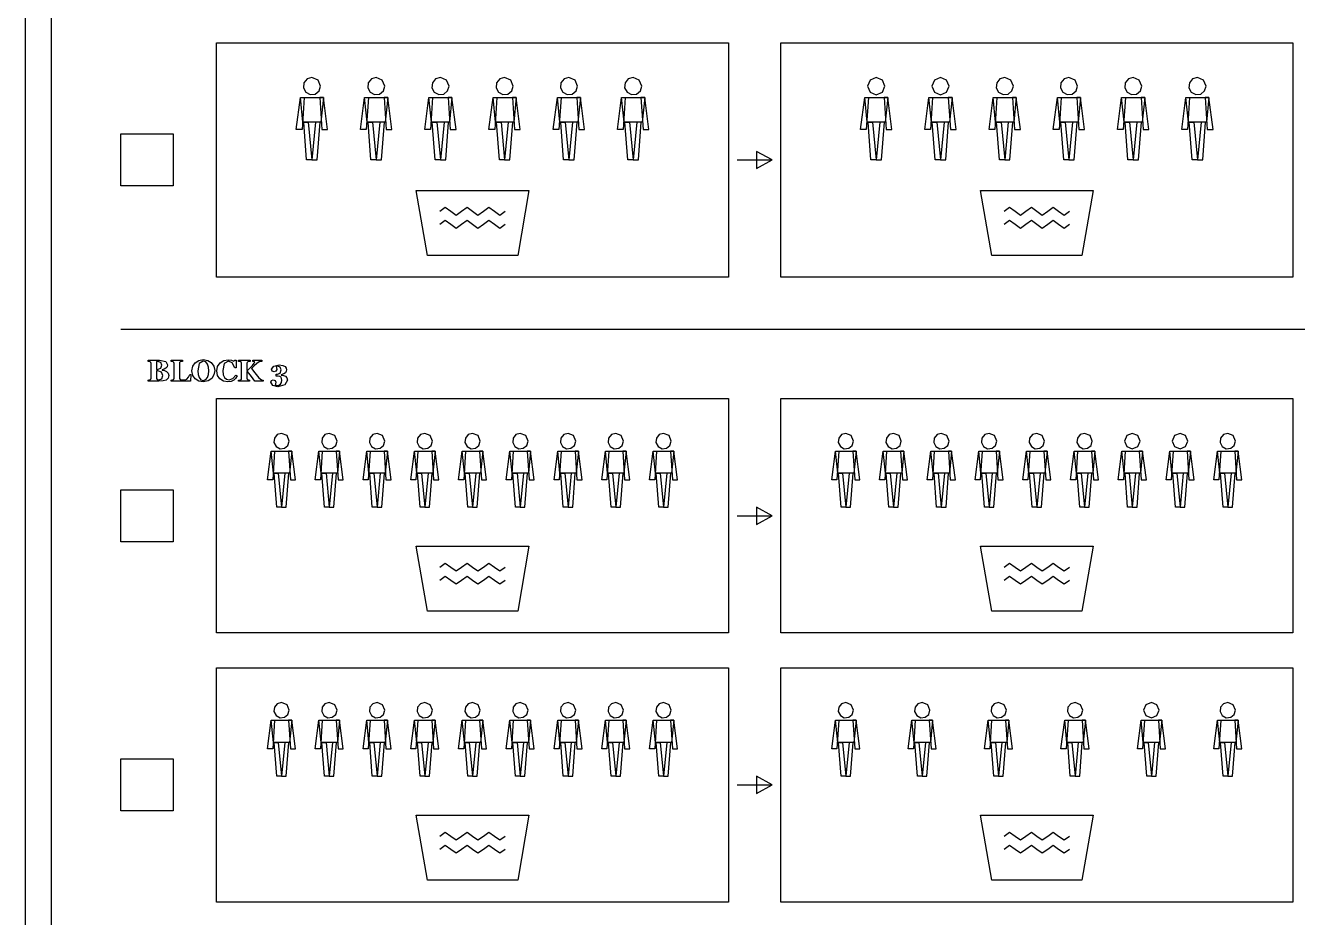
# Model space of a CAD drawing. Extents: x 0 to 118, y 2 to 170.
# Drawn here: x 1.5 to 74.8, y 39.6 to 91 of the extents above; entities that cross this region are included whole.
import ezdxf

# ---------------------------------------------------------------- set-up
doc = ezdxf.new("R2010")
doc.units = 0

msp = doc.modelspace()

# ---------------------------------------------------------------- linework, layer by layer
at = {"layer": 'Layer 1', "color": 7}
for points in [[(1.5, 168.5), (118.5, 168.5), (118.5, 1.5), (1.5, 1.5), (1.5, 168.5)], [(3, 167), (117, 167), (117, 3), (3, 3), (3, 167)], [(12.5, 90), (42, 90), (42, 76.5), (12.5, 76.5), (12.5, 90)], [(45, 90), (74.5, 90), (74.5, 76.5), (45, 76.5), (45, 90)], [(18, 88), (17.722909, 87.915945), (17.539215, 87.692113), (17.510833, 87.403949), (17.64733, 87.14858), (17.902699, 87.012083), (18.190863, 87.040465), (18.414695, 87.224159), (18.49875, 87.50125), (18.35267, 87.85392), (18, 88), (18, 88)], [(21.7, 88), (21.422909, 87.915945), (21.239215, 87.692113), (21.210833, 87.403949), (21.34733, 87.14858), (21.602699, 87.012083), (21.890863, 87.040465), (22.114695, 87.224159), (22.19875, 87.50125), (22.05267, 87.85392), (21.7, 88), (21.7, 88)], [(25.4, 88), (25.122909, 87.915945), (24.939215, 87.692113), (24.910833, 87.403949), (25.04733, 87.14858), (25.302699, 87.012083), (25.590863, 87.040465), (25.814695, 87.224159), (25.89875, 87.50125), (25.75267, 87.85392), (25.4, 88), (25.4, 88)], [(29.1, 88), (28.822909, 87.915945), (28.639215, 87.692113), (28.610833, 87.403949), (28.74733, 87.14858), (29.002699, 87.012083), (29.290863, 87.040465), (29.514695, 87.224159), (29.59875, 87.50125), (29.45267, 87.85392), (29.1, 88), (29.1, 88)], [(32.8, 88), (32.522909, 87.915945), (32.339215, 87.692113), (32.310833, 87.403949), (32.44733, 87.14858), (32.702699, 87.012083), (32.990863, 87.040465), (33.214695, 87.224159), (33.29875, 87.50125), (33.15267, 87.85392), (32.8, 88), (32.8, 88)], [(36.5, 88), (36.222909, 87.915945), (36.039215, 87.692113), (36.010833, 87.403949), (36.14733, 87.14858), (36.402699, 87.012083), (36.690863, 87.040465), (36.914695, 87.224159), (36.99875, 87.50125), (36.85267, 87.85392), (36.5, 88), (36.5, 88)], [(50.5, 88), (50.14733, 87.85392), (50.00125, 87.50125), (50.14733, 87.14858), (50.5, 87.0025), (50.85267, 87.14858), (50.99875, 87.50125), (50.85267, 87.85392), (50.5, 88), (50.5, 88)], [(54.2, 88), (53.84733, 87.85392), (53.70125, 87.50125), (53.84733, 87.14858), (54.2, 87.0025), (54.55267, 87.14858), (54.69875, 87.50125), (54.55267, 87.85392), (54.2, 88), (54.2, 88)], [(57.9, 88), (57.622909, 87.915945), (57.439215, 87.692113), (57.410833, 87.403949), (57.54733, 87.14858), (57.802699, 87.012083), (58.090863, 87.040465), (58.314695, 87.224159), (58.39875, 87.50125), (58.25267, 87.85392), (57.9, 88), (57.9, 88)], [(61.6, 88), (61.322909, 87.915945), (61.139215, 87.692113), (61.110833, 87.403949), (61.24733, 87.14858), (61.502699, 87.012083), (61.790863, 87.040465), (62.014695, 87.224159), (62.09875, 87.50125), (61.95267, 87.85392), (61.6, 88), (61.6, 88)], [(65.3, 88), (65.022909, 87.915945), (64.839215, 87.692113), (64.810833, 87.403949), (64.94733, 87.14858), (65.202699, 87.012083), (65.490863, 87.040465), (65.714695, 87.224159), (65.79875, 87.50125), (65.65267, 87.85392), (65.3, 88), (65.3, 88)], [(69, 88), (68.722909, 87.915945), (68.539215, 87.692113), (68.510833, 87.403949), (68.64733, 87.14858), (68.902699, 87.012083), (69.190863, 87.040465), (69.414695, 87.224159), (69.49875, 87.50125), (69.35267, 87.85392), (69, 88), (69, 88)], [(7, 84.75), (10, 84.75), (10, 81.75), (7, 81.75), (7, 84.75)], [(42.5, 83.25), (44.5, 83.25)], [(24, 81.5), (30.5, 81.5)], [(56.5, 81.5), (63, 81.5)], [(25.365, 80.3), (25.679167, 80.525), (25.993333, 80.3), (26.3075, 80.075), (26.621667, 80.3), (26.935833, 80.525), (27.25, 80.3), (27.564167, 80.075), (27.878333, 80.3), (28.1925, 80.525), (28.506667, 80.3), (28.820833, 80.075), (29.135, 80.3)], [(57.865, 80.3), (58.179167, 80.525), (58.493333, 80.3), (58.8075, 80.075), (59.121667, 80.3), (59.435833, 80.525), (59.75, 80.3), (60.064167, 80.075), (60.378333, 80.3), (60.6925, 80.525), (61.006667, 80.3), (61.320833, 80.075), (61.635, 80.3)], [(25.365, 79.55), (25.679167, 79.775), (25.993333, 79.55), (26.3075, 79.325), (26.621667, 79.55), (26.935833, 79.775), (27.25, 79.55), (27.564167, 79.325), (27.878333, 79.55), (28.1925, 79.775), (28.506667, 79.55), (28.820833, 79.325), (29.135, 79.55)], [(57.865, 79.55), (58.179167, 79.775), (58.493333, 79.55), (58.8075, 79.325), (59.121667, 79.55), (59.435833, 79.775), (59.75, 79.55), (60.064167, 79.325), (60.378333, 79.55), (60.6925, 79.775), (61.006667, 79.55), (61.320833, 79.325), (61.635, 79.55)], [(7, 73.5), (110, 73.5)], [(9.629639, 71.056275), (9.718506, 70.961425), (9.752686, 70.828125), (9.713379, 70.671752), (9.602295, 70.571777), (9.424561, 70.516235), (9.188721, 70.5), (8.55896, 70.5), (8.55896, 70.56665), (8.62561, 70.57435), (8.682007, 70.5863), (8.724732, 70.619627), (8.736694, 70.674315), (8.736694, 71.528805), (8.727294, 71.580075), (8.682006, 71.615965), (8.620482, 71.633915), (8.558959, 71.64589), (8.558959, 71.71254), (9.217773, 71.71254), (9.576659, 71.64418), (9.686889, 71.44252), (9.662109, 71.334), (9.591186, 71.253677), (9.491211, 71.19899), (9.366455, 71.160537), (9.366455, 71.144312), (9.504882, 71.114405), (9.629638, 71.0563), (9.629639, 71.056275)], [(9.354492, 71.421143), (9.297241, 71.57837), (9.127197, 71.634765), (9.084473, 71.633015), (9.040039, 71.631265), (9.040039, 71.181803), (9.084473, 71.181803), (9.288696, 71.24589), (9.354492, 71.42106), (9.354492, 71.421143)], [(9.414307, 70.839233), (9.339111, 71.033203), (9.122925, 71.100707), (9.079346, 71.098957), (9.040039, 71.097207), (9.040039, 70.653725), (9.087891, 70.599892), (9.185303, 70.578542), (9.35022, 70.646902), (9.414307, 70.839163), (9.414307, 70.839233)], [(11.025025, 70.888795), (11.0011, 70.5), (9.884278, 70.5), (9.884278, 70.56665), (9.954346, 70.57435), (10.007325, 70.58545), (10.05005, 70.618775), (10.062012, 70.673462), (10.062012, 71.528807), (10.052612, 71.579223), (10.007324, 71.615967), (9.943237, 71.634767), (9.884277, 71.645867), (9.884277, 71.712517), (10.549926, 71.712517), (10.549926, 71.645867), (10.484985, 71.638167), (10.420898, 71.625342), (10.376465, 71.59031), (10.365357, 71.53733), (10.365357, 70.74009), (10.373047, 70.651222), (10.402954, 70.60337), (10.464478, 70.58202), (10.574707, 70.577745), (10.707154, 70.585445), (10.800293, 70.621332), (10.889161, 70.743525), (10.962647, 70.88879), (11.025025, 70.888795)], [(12.204224, 71.577515), (12.346069, 71.379272), (12.399048, 71.11438), (12.354614, 70.862305), (12.226441, 70.656372), (12.019653, 70.516235), (11.736817, 70.466675), (11.48645, 70.510255), (11.278809, 70.63672), (11.137818, 70.834108), (11.085693, 71.093018), (11.136109, 71.362183), (11.276245, 71.569825), (11.484741, 71.699708), (11.742798, 71.74585), (11.997437, 71.701415), (12.204224, 71.577515), (12.204224, 71.577515)], [(11.984619, 70.710205), (12.040161, 70.88623), (12.057251, 71.108397), (12.041871, 71.312622), (11.991456, 71.490357), (11.894044, 71.615112), (11.742799, 71.66211), (11.507814, 71.515137), (11.427492, 71.101562), (11.444581, 70.887085), (11.500124, 70.71106), (11.597536, 70.592285), (11.742799, 70.550415), (11.888063, 70.59314), (11.984621, 70.710205), (11.984619, 70.710205)], [(13.154419, 70.46753), (12.904907, 70.510255), (12.702392, 70.635865), (12.569092, 70.834108), (12.520386, 71.094728), (12.569092, 71.355348), (12.707519, 71.563843), (12.91687, 71.697143), (13.178345, 71.744995), (13.36206, 71.72022), (13.502197, 71.665533), (13.555176, 71.71253), (13.629516, 71.71253), (13.637206, 71.269903), (13.562011, 71.269903), (13.408202, 71.567265), (13.189452, 71.662115), (12.945068, 71.520268), (12.861327, 71.123785), (12.889526, 70.876835), (12.964721, 70.712773), (13.081786, 70.61707), (13.231323, 70.587163), (13.444091, 70.652105), (13.61499, 70.848638), (13.688476, 70.804205), (13.604736, 70.669195), (13.496215, 70.56751), (13.346679, 70.494023), (13.154418, 70.467535), (13.154419, 70.46753)], [(15.194946, 70.5), (14.714722, 70.5), (14.519043, 70.778565), (14.29602, 71.059692), (14.251587, 71.059692), (14.251587, 70.67859), (14.262694, 70.626465), (14.307128, 70.590575), (14.352416, 70.5769), (14.413085, 70.56665), (14.413085, 70.5), (13.768798, 70.5), (13.768798, 70.56665), (13.833739, 70.571775), (13.893554, 70.582025), (13.936278, 70.61535), (13.948241, 70.669183), (13.948241, 71.5288), (13.937986, 71.579215), (13.893552, 71.61596), (13.829465, 71.63561), (13.768796, 71.64586), (13.768796, 71.71251), (14.434446, 71.71251), (14.434446, 71.64586), (14.370359, 71.63816), (14.307127, 71.625335), (14.262693, 71.590302), (14.251585, 71.537322), (14.251585, 71.128877), (14.287474, 71.128877), (14.442992, 71.274995), (14.580565, 71.41513), (14.68054, 71.535615), (14.713011, 71.61252), (14.682249, 71.634745), (14.588255, 71.645845), (14.588255, 71.712495), (15.115477, 71.712495), (15.115477, 71.645845), (14.954832, 71.61081), (14.825804, 71.529633), (14.674559, 71.386933), (14.522459, 71.233125), (14.719847, 70.987885), (14.949705, 70.705903), (15.016356, 70.638398), (15.099242, 70.587128), (15.147948, 70.572603), (15.194945, 70.566627), (15.194946, 70.5)], [(16.470703, 70.78711), (16.556152, 70.695678), (16.590332, 70.556398), (16.437378, 70.29065), (16.043457, 70.184692), (15.750366, 70.259033), (15.629883, 70.440185), (15.668335, 70.542725), (15.772583, 70.584595), (15.882813, 70.547853), (15.926392, 70.451295), (15.911012, 70.358155), (15.887939, 70.28125), (15.936645, 70.268425), (16.006713, 70.2633), (16.103271, 70.279525), (16.186157, 70.332505), (16.242553, 70.42308), (16.263061, 70.5598), (16.253661, 70.652085), (16.22119, 70.728135), (16.155394, 70.77855), (16.050292, 70.79735), (15.941773, 70.79735), (15.941773, 70.900745), (16.018677, 70.900745), (16.174194, 70.963977), (16.2229, 71.1588), (16.175903, 71.316028), (16.041748, 71.369005), (15.983642, 71.36473), (15.933227, 71.351055), (15.9563, 71.269877), (15.969972, 71.18101), (15.928102, 71.084452), (15.818727, 71.048565), (15.716188, 71.090435), (15.67859, 71.192117), (15.800783, 71.372417), (16.109255, 71.447612), (16.321169, 71.417705), (16.454469, 71.344217), (16.520265, 71.251932), (16.539063, 71.16392), (16.522828, 71.07847), (16.476685, 70.995585), (16.378419, 70.92039), (16.236573, 70.871685), (16.236573, 70.85801), (16.356202, 70.83751), (16.470704, 70.787095), (16.470703, 70.78711)], [(12.5, 69.5), (42, 69.5), (42, 56), (12.5, 56), (12.5, 69.5)], [(45, 69.5), (74.5, 69.5), (74.5, 56), (45, 56), (45, 69.5)], [(16.25, 67.5), (16.002077, 67.424793), (15.837719, 67.224522), (15.812325, 66.966691), (15.934454, 66.738204), (16.162941, 66.616075), (16.420772, 66.641469), (16.621043, 66.805827), (16.69625, 67.05375), (16.565546, 67.369296), (16.25, 67.5), (16.25, 67.5)], [(19, 67.5), (18.752077, 67.424793), (18.587719, 67.224522), (18.562325, 66.966691), (18.684454, 66.738204), (18.912941, 66.616075), (19.170772, 66.641469), (19.371043, 66.805827), (19.44625, 67.05375), (19.315546, 67.369296), (19, 67.5), (19, 67.5)], [(21.75, 67.5), (21.502077, 67.424793), (21.337719, 67.224522), (21.312325, 66.966691), (21.434454, 66.738204), (21.662941, 66.616075), (21.920772, 66.641469), (22.121043, 66.805827), (22.19625, 67.05375), (22.065546, 67.369296), (21.75, 67.5), (21.75, 67.5)], [(24.5, 67.5), (24.252077, 67.424793), (24.087719, 67.224522), (24.062325, 66.966691), (24.184454, 66.738204), (24.412941, 66.616075), (24.670772, 66.641469), (24.871043, 66.805827), (24.94625, 67.05375), (24.815546, 67.369296), (24.5, 67.5), (24.5, 67.5)], [(27.25, 67.5), (27.002077, 67.424793), (26.837719, 67.224522), (26.812325, 66.966691), (26.934454, 66.738204), (27.162941, 66.616075), (27.420772, 66.641469), (27.621043, 66.805827), (27.69625, 67.05375), (27.565546, 67.369296), (27.25, 67.5), (27.25, 67.5)], [(30, 67.5), (29.752077, 67.424793), (29.587719, 67.224522), (29.562325, 66.966691), (29.684454, 66.738204), (29.912941, 66.616075), (30.170772, 66.641469), (30.371043, 66.805827), (30.44625, 67.05375), (30.315546, 67.369296), (30, 67.5), (30, 67.5)], [(32.75, 67.5), (32.502077, 67.424793), (32.337719, 67.224522), (32.312325, 66.966691), (32.434454, 66.738204), (32.662941, 66.616075), (32.920772, 66.641469), (33.121043, 66.805827), (33.19625, 67.05375), (33.065546, 67.369296), (32.75, 67.5), (32.75, 67.5)], [(35.5, 67.5), (35.252077, 67.424793), (35.087719, 67.224522), (35.062325, 66.966691), (35.184454, 66.738204), (35.412941, 66.616075), (35.670772, 66.641469), (35.871043, 66.805827), (35.94625, 67.05375), (35.815546, 67.369296), (35.5, 67.5), (35.5, 67.5)], [(38.25, 67.5), (38.002077, 67.424793), (37.837719, 67.224522), (37.812325, 66.966691), (37.934454, 66.738204), (38.162941, 66.616075), (38.420772, 66.641469), (38.621043, 66.805827), (38.69625, 67.05375), (38.565546, 67.369296), (38.25, 67.5), (38.25, 67.5)], [(48.75, 67.5), (48.502077, 67.424793), (48.337719, 67.224522), (48.312325, 66.966691), (48.434454, 66.738204), (48.662941, 66.616075), (48.920772, 66.641469), (49.121043, 66.805827), (49.19625, 67.05375), (49.065546, 67.369296), (48.75, 67.5), (48.75, 67.5)], [(51.5, 67.5), (51.252077, 67.424793), (51.087719, 67.224522), (51.062325, 66.966691), (51.184454, 66.738204), (51.412941, 66.616075), (51.670772, 66.641469), (51.871043, 66.805827), (51.94625, 67.05375), (51.815546, 67.369296), (51.5, 67.5), (51.5, 67.5)], [(54.25, 67.5), (54.002077, 67.424793), (53.837719, 67.224522), (53.812325, 66.966691), (53.934454, 66.738204), (54.162941, 66.616075), (54.420772, 66.641469), (54.621043, 66.805827), (54.69625, 67.05375), (54.565546, 67.369296), (54.25, 67.5), (54.25, 67.5)], [(57, 67.5), (56.752077, 67.424793), (56.587719, 67.224522), (56.562325, 66.966691), (56.684454, 66.738204), (56.912941, 66.616075), (57.170772, 66.641469), (57.371043, 66.805827), (57.44625, 67.05375), (57.315546, 67.369296), (57, 67.5), (57, 67.5)], [(59.75, 67.5), (59.502077, 67.424793), (59.337719, 67.224522), (59.312325, 66.966691), (59.434454, 66.738204), (59.662941, 66.616075), (59.920772, 66.641469), (60.121043, 66.805827), (60.19625, 67.05375), (60.065546, 67.369296), (59.75, 67.5), (59.75, 67.5)], [(62.5, 67.5), (62.252077, 67.424793), (62.087719, 67.224522), (62.062325, 66.966691), (62.184454, 66.738204), (62.412941, 66.616075), (62.670772, 66.641469), (62.871043, 66.805827), (62.94625, 67.05375), (62.815546, 67.369296), (62.5, 67.5), (62.5, 67.5)], [(65.25, 67.5), (64.934454, 67.369296), (64.80375, 67.05375), (64.934454, 66.738204), (65.25, 66.6075), (65.565546, 66.738204), (65.69625, 67.05375), (65.565546, 67.369296), (65.25, 67.5), (65.25, 67.5)], [(68, 67.5), (67.684454, 67.369296), (67.55375, 67.05375), (67.684454, 66.738204), (68, 66.6075), (68.315546, 66.738204), (68.44625, 67.05375), (68.315546, 67.369296), (68, 67.5), (68, 67.5)], [(70.75, 67.5), (70.502077, 67.424793), (70.337719, 67.224522), (70.312325, 66.966691), (70.434454, 66.738204), (70.662941, 66.616075), (70.920772, 66.641469), (71.121043, 66.805827), (71.19625, 67.05375), (71.065546, 67.369296), (70.75, 67.5), (70.75, 67.5)], [(7, 64.25), (10, 64.25), (10, 61.25), (7, 61.25), (7, 64.25)], [(42.5, 62.75), (44.5, 62.75)], [(24, 61), (30.5, 61)], [(56.5, 61), (63, 61)], [(25.365, 59.8), (25.679167, 60.025), (25.993333, 59.8), (26.3075, 59.575), (26.621667, 59.8), (26.935833, 60.025), (27.25, 59.8), (27.564167, 59.575), (27.878333, 59.8), (28.1925, 60.025), (28.506667, 59.8), (28.820833, 59.575), (29.135, 59.8)], [(57.865, 59.8), (58.179167, 60.025), (58.493333, 59.8), (58.8075, 59.575), (59.121667, 59.8), (59.435833, 60.025), (59.75, 59.8), (60.064167, 59.575), (60.378333, 59.8), (60.6925, 60.025), (61.006667, 59.8), (61.320833, 59.575), (61.635, 59.8)], [(25.365, 59.05), (25.679167, 59.275), (25.993333, 59.05), (26.3075, 58.825), (26.621667, 59.05), (26.935833, 59.275), (27.25, 59.05), (27.564167, 58.825), (27.878333, 59.05), (28.1925, 59.275), (28.506667, 59.05), (28.820833, 58.825), (29.135, 59.05)], [(57.865, 59.05), (58.179167, 59.275), (58.493333, 59.05), (58.8075, 58.825), (59.121667, 59.05), (59.435833, 59.275), (59.75, 59.05), (60.064167, 58.825), (60.378333, 59.05), (60.6925, 59.275), (61.006667, 59.05), (61.320833, 58.825), (61.635, 59.05)], [(12.5, 54), (42, 54), (42, 40.5), (12.5, 40.5), (12.5, 54)], [(45, 54), (74.5, 54), (74.5, 40.5), (45, 40.5), (45, 54)], [(16.25, 52), (16.002077, 51.924793), (15.837719, 51.724522), (15.812325, 51.466691), (15.934454, 51.238204), (16.162941, 51.116075), (16.420772, 51.141469), (16.621043, 51.305827), (16.69625, 51.55375), (16.565546, 51.869296), (16.25, 52), (16.25, 52)], [(19, 52), (18.752077, 51.924793), (18.587719, 51.724522), (18.562325, 51.466691), (18.684454, 51.238204), (18.912941, 51.116075), (19.170772, 51.141469), (19.371043, 51.305827), (19.44625, 51.55375), (19.315546, 51.869296), (19, 52), (19, 52)], [(21.75, 52), (21.502077, 51.924793), (21.337719, 51.724522), (21.312325, 51.466691), (21.434454, 51.238204), (21.662941, 51.116075), (21.920772, 51.141469), (22.121043, 51.305827), (22.19625, 51.55375), (22.065546, 51.869296), (21.75, 52), (21.75, 52)], [(24.5, 52), (24.252077, 51.924793), (24.087719, 51.724522), (24.062325, 51.466691), (24.184454, 51.238204), (24.412941, 51.116075), (24.670772, 51.141469), (24.871043, 51.305827), (24.94625, 51.55375), (24.815546, 51.869296), (24.5, 52), (24.5, 52)], [(27.25, 52), (27.002077, 51.924793), (26.837719, 51.724522), (26.812325, 51.466691), (26.934454, 51.238204), (27.162941, 51.116075), (27.420772, 51.141469), (27.621043, 51.305827), (27.69625, 51.55375), (27.565546, 51.869296), (27.25, 52), (27.25, 52)], [(30, 52), (29.752077, 51.924793), (29.587719, 51.724522), (29.562325, 51.466691), (29.684454, 51.238204), (29.912941, 51.116075), (30.170772, 51.141469), (30.371043, 51.305827), (30.44625, 51.55375), (30.315546, 51.869296), (30, 52), (30, 52)], [(32.75, 52), (32.502077, 51.924793), (32.337719, 51.724522), (32.312325, 51.466691), (32.434454, 51.238204), (32.662941, 51.116075), (32.920772, 51.141469), (33.121043, 51.305827), (33.19625, 51.55375), (33.065546, 51.869296), (32.75, 52), (32.75, 52)], [(35.5, 52), (35.252077, 51.924793), (35.087719, 51.724522), (35.062325, 51.466691), (35.184454, 51.238204), (35.412941, 51.116075), (35.670772, 51.141469), (35.871043, 51.305827), (35.94625, 51.55375), (35.815546, 51.869296), (35.5, 52), (35.5, 52)], [(38.25, 52), (38.002077, 51.924793), (37.837719, 51.724522), (37.812325, 51.466691), (37.934454, 51.238204), (38.162941, 51.116075), (38.420772, 51.141469), (38.621043, 51.305827), (38.69625, 51.55375), (38.565546, 51.869296), (38.25, 52), (38.25, 52)], [(48.75, 52), (48.502077, 51.924793), (48.337719, 51.724522), (48.312325, 51.466691), (48.434454, 51.238204), (48.662941, 51.116075), (48.920772, 51.141469), (49.121043, 51.305827), (49.19625, 51.55375), (49.065546, 51.869296), (48.75, 52), (48.75, 52)], [(53.15, 52), (52.902077, 51.924793), (52.737719, 51.724522), (52.712325, 51.466691), (52.834454, 51.238204), (53.062941, 51.116075), (53.320772, 51.141469), (53.521043, 51.305827), (53.59625, 51.55375), (53.465546, 51.869296), (53.15, 52), (53.15, 52)], [(57.55, 52), (57.302077, 51.924793), (57.137719, 51.724522), (57.112325, 51.466691), (57.234454, 51.238204), (57.462941, 51.116075), (57.720772, 51.141469), (57.921043, 51.305827), (57.99625, 51.55375), (57.865546, 51.869296), (57.55, 52), (57.55, 52)], [(61.95, 52), (61.702077, 51.924793), (61.537719, 51.724522), (61.512325, 51.466691), (61.634454, 51.238204), (61.862941, 51.116075), (62.120772, 51.141469), (62.321043, 51.305827), (62.39625, 51.55375), (62.265546, 51.869296), (61.95, 52), (61.95, 52)], [(66.35, 52), (66.034454, 51.869296), (65.90375, 51.55375), (66.034454, 51.238204), (66.35, 51.1075), (66.665546, 51.238204), (66.79625, 51.55375), (66.665546, 51.869296), (66.35, 52), (66.35, 52)], [(70.75, 52), (70.502077, 51.924793), (70.337719, 51.724522), (70.312325, 51.466691), (70.434454, 51.238204), (70.662941, 51.116075), (70.920772, 51.141469), (71.121043, 51.305827), (71.19625, 51.55375), (71.065546, 51.869296), (70.75, 52), (70.75, 52)], [(7, 48.75), (10, 48.75), (10, 45.75), (7, 45.75), (7, 48.75)], [(42.5, 47.25), (44.5, 47.25)], [(24, 45.5), (30.5, 45.5)], [(56.5, 45.5), (63, 45.5)], [(25.365, 44.3), (25.679167, 44.525), (25.993333, 44.3), (26.3075, 44.075), (26.621667, 44.3), (26.935833, 44.525), (27.25, 44.3), (27.564167, 44.075), (27.878333, 44.3), (28.1925, 44.525), (28.506667, 44.3), (28.820833, 44.075), (29.135, 44.3)], [(57.865, 44.3), (58.179167, 44.525), (58.493333, 44.3), (58.8075, 44.075), (59.121667, 44.3), (59.435833, 44.525), (59.75, 44.3), (60.064167, 44.075), (60.378333, 44.3), (60.6925, 44.525), (61.006667, 44.3), (61.320833, 44.075), (61.635, 44.3)], [(25.365, 43.55), (25.679167, 43.775), (25.993333, 43.55), (26.3075, 43.325), (26.621667, 43.55), (26.935833, 43.775), (27.25, 43.55), (27.564167, 43.325), (27.878333, 43.55), (28.1925, 43.775), (28.506667, 43.55), (28.820833, 43.325), (29.135, 43.55)], [(57.865, 43.55), (58.179167, 43.775), (58.493333, 43.55), (58.8075, 43.325), (59.121667, 43.55), (59.435833, 43.775), (59.75, 43.55), (60.064167, 43.325), (60.378333, 43.55), (60.6925, 43.775), (61.006667, 43.55), (61.320833, 43.325), (61.635, 43.55)]]:
    msp.add_lwpolyline(points, dxfattribs=at)
for points in [[(17.335, 86.852875), (17.54875, 86.852875), (17.43, 85.000375), (17.0975, 85.000375), (17.335, 86.852875)], [(17.335, 86.852875), (18.665, 86.852875), (18.5225, 85.427875), (17.4775, 85.427875), (17.335, 86.852875)], [(18.665, 86.852875), (18.45125, 86.852875), (18.57, 85.000375), (18.9025, 85.000375), (18.665, 86.852875)], [(21.035, 86.852875), (21.24875, 86.852875), (21.13, 85.000375), (20.7975, 85.000375), (21.035, 86.852875)], [(21.035, 86.852875), (22.365, 86.852875), (22.2225, 85.427875), (21.1775, 85.427875), (21.035, 86.852875)], [(22.365, 86.852875), (22.15125, 86.852875), (22.27, 85.000375), (22.6025, 85.000375), (22.365, 86.852875)], [(24.735, 86.852875), (24.94875, 86.852875), (24.83, 85.000375), (24.4975, 85.000375), (24.735, 86.852875)], [(24.735, 86.852875), (26.065, 86.852875), (25.9225, 85.427875), (24.8775, 85.427875), (24.735, 86.852875)], [(26.065, 86.852875), (25.85125, 86.852875), (25.97, 85.000375), (26.3025, 85.000375), (26.065, 86.852875)], [(28.435, 86.852875), (28.64875, 86.852875), (28.53, 85.000375), (28.1975, 85.000375), (28.435, 86.852875)], [(28.435, 86.852875), (29.765, 86.852875), (29.6225, 85.427875), (28.5775, 85.427875), (28.435, 86.852875)], [(29.765, 86.852875), (29.55125, 86.852875), (29.67, 85.000375), (30.0025, 85.000375), (29.765, 86.852875)], [(32.135, 86.852875), (32.34875, 86.852875), (32.23, 85.000375), (31.8975, 85.000375), (32.135, 86.852875)], [(32.135, 86.852875), (33.465, 86.852875), (33.3225, 85.427875), (32.2775, 85.427875), (32.135, 86.852875)], [(33.465, 86.852875), (33.25125, 86.852875), (33.37, 85.000375), (33.7025, 85.000375), (33.465, 86.852875)], [(35.835, 86.852875), (36.04875, 86.852875), (35.93, 85.000375), (35.5975, 85.000375), (35.835, 86.852875)], [(35.835, 86.852875), (37.165, 86.852875), (37.0225, 85.427875), (35.9775, 85.427875), (35.835, 86.852875)], [(37.165, 86.852875), (36.95125, 86.852875), (37.07, 85.000375), (37.4025, 85.000375), (37.165, 86.852875)], [(49.835, 86.852875), (50.04875, 86.852875), (49.93, 85.000375), (49.5975, 85.000375), (49.835, 86.852875)], [(49.835, 86.852875), (51.165, 86.852875), (51.0225, 85.427875), (49.9775, 85.427875), (49.835, 86.852875)], [(51.165, 86.852875), (50.95125, 86.852875), (51.07, 85.000375), (51.4025, 85.000375), (51.165, 86.852875)], [(53.535, 86.852875), (53.74875, 86.852875), (53.63, 85.000375), (53.2975, 85.000375), (53.535, 86.852875)], [(53.535, 86.852875), (54.865, 86.852875), (54.7225, 85.427875), (53.6775, 85.427875), (53.535, 86.852875)], [(54.865, 86.852875), (54.65125, 86.852875), (54.77, 85.000375), (55.1025, 85.000375), (54.865, 86.852875)], [(57.235, 86.852875), (57.44875, 86.852875), (57.33, 85.000375), (56.9975, 85.000375), (57.235, 86.852875)], [(57.235, 86.852875), (58.565, 86.852875), (58.4225, 85.427875), (57.3775, 85.427875), (57.235, 86.852875)], [(58.565, 86.852875), (58.35125, 86.852875), (58.47, 85.000375), (58.8025, 85.000375), (58.565, 86.852875)], [(60.935, 86.852875), (61.14875, 86.852875), (61.03, 85.000375), (60.6975, 85.000375), (60.935, 86.852875)], [(60.935, 86.852875), (62.265, 86.852875), (62.1225, 85.427875), (61.0775, 85.427875), (60.935, 86.852875)], [(62.265, 86.852875), (62.05125, 86.852875), (62.17, 85.000375), (62.5025, 85.000375), (62.265, 86.852875)], [(64.635, 86.852875), (64.84875, 86.852875), (64.73, 85.000375), (64.3975, 85.000375), (64.635, 86.852875)], [(64.635, 86.852875), (65.965, 86.852875), (65.8225, 85.427875), (64.7775, 85.427875), (64.635, 86.852875)], [(65.965, 86.852875), (65.75125, 86.852875), (65.87, 85.000375), (66.2025, 85.000375), (65.965, 86.852875)], [(68.335, 86.852875), (68.54875, 86.852875), (68.43, 85.000375), (68.0975, 85.000375), (68.335, 86.852875)], [(68.335, 86.852875), (69.665, 86.852875), (69.5225, 85.427875), (68.4775, 85.427875), (68.335, 86.852875)], [(69.665, 86.852875), (69.45125, 86.852875), (69.57, 85.000375), (69.9025, 85.000375), (69.665, 86.852875)], [(17.52975, 85.427875), (17.791, 85.427875), (18, 83.25), (17.69695, 83.25), (17.52975, 85.427875)], [(18.47025, 85.427875), (18.209, 85.427875), (18, 83.25), (18.30305, 83.25), (18.47025, 85.427875)], [(21.22975, 85.427875), (21.491, 85.427875), (21.7, 83.25), (21.39695, 83.25), (21.22975, 85.427875)], [(22.17025, 85.427875), (21.909, 85.427875), (21.7, 83.25), (22.00305, 83.25), (22.17025, 85.427875)], [(24.92975, 85.427875), (25.191, 85.427875), (25.4, 83.25), (25.09695, 83.25), (24.92975, 85.427875)], [(25.87025, 85.427875), (25.609, 85.427875), (25.4, 83.25), (25.70305, 83.25), (25.87025, 85.427875)], [(28.62975, 85.427875), (28.891, 85.427875), (29.1, 83.25), (28.79695, 83.25), (28.62975, 85.427875)], [(29.57025, 85.427875), (29.309, 85.427875), (29.1, 83.25), (29.40305, 83.25), (29.57025, 85.427875)], [(32.32975, 85.427875), (32.591, 85.427875), (32.8, 83.25), (32.49695, 83.25), (32.32975, 85.427875)], [(33.27025, 85.427875), (33.009, 85.427875), (32.8, 83.25), (33.10305, 83.25), (33.27025, 85.427875)], [(36.02975, 85.427875), (36.291, 85.427875), (36.5, 83.25), (36.19695, 83.25), (36.02975, 85.427875)], [(36.97025, 85.427875), (36.709, 85.427875), (36.5, 83.25), (36.80305, 83.25), (36.97025, 85.427875)], [(50.02975, 85.427875), (50.291, 85.427875), (50.5, 83.25), (50.19695, 83.25), (50.02975, 85.427875)], [(50.97025, 85.427875), (50.709, 85.427875), (50.5, 83.25), (50.80305, 83.25), (50.97025, 85.427875)], [(53.72975, 85.427875), (53.991, 85.427875), (54.2, 83.25), (53.89695, 83.25), (53.72975, 85.427875)], [(54.67025, 85.427875), (54.409, 85.427875), (54.2, 83.25), (54.50305, 83.25), (54.67025, 85.427875)], [(57.42975, 85.427875), (57.691, 85.427875), (57.9, 83.25), (57.59695, 83.25), (57.42975, 85.427875)], [(58.37025, 85.427875), (58.109, 85.427875), (57.9, 83.25), (58.20305, 83.25), (58.37025, 85.427875)], [(61.12975, 85.427875), (61.391, 85.427875), (61.6, 83.25), (61.29695, 83.25), (61.12975, 85.427875)], [(62.07025, 85.427875), (61.809, 85.427875), (61.6, 83.25), (61.90305, 83.25), (62.07025, 85.427875)], [(64.82975, 85.427875), (65.091, 85.427875), (65.3, 83.25), (64.99695, 83.25), (64.82975, 85.427875)], [(65.77025, 85.427875), (65.509, 85.427875), (65.3, 83.25), (65.60305, 83.25), (65.77025, 85.427875)], [(68.52975, 85.427875), (68.791, 85.427875), (69, 83.25), (68.69695, 83.25), (68.52975, 85.427875)], [(69.47025, 85.427875), (69.209, 85.427875), (69, 83.25), (69.30305, 83.25), (69.47025, 85.427875)], [(44.5, 83.25), (43.6, 83.745), (43.6, 82.755), (44.5, 83.25)], [(24, 81.5), (30.5, 81.5), (29.85, 77.75), (24.65, 77.75), (24, 81.5)], [(56.5, 81.5), (63, 81.5), (62.35, 77.75), (57.15, 77.75), (56.5, 81.5)], [(15.655, 66.473625), (15.84625, 66.473625), (15.74, 64.816125), (15.4425, 64.816125), (15.655, 66.473625)], [(15.655, 66.473625), (16.845, 66.473625), (16.7175, 65.198625), (15.7825, 65.198625), (15.655, 66.473625)], [(16.845, 66.473625), (16.65375, 66.473625), (16.76, 64.816125), (17.0575, 64.816125), (16.845, 66.473625)], [(18.405, 66.473625), (18.59625, 66.473625), (18.49, 64.816125), (18.1925, 64.816125), (18.405, 66.473625)], [(18.405, 66.473625), (19.595, 66.473625), (19.4675, 65.198625), (18.5325, 65.198625), (18.405, 66.473625)], [(19.595, 66.473625), (19.40375, 66.473625), (19.51, 64.816125), (19.8075, 64.816125), (19.595, 66.473625)], [(21.155, 66.473625), (21.34625, 66.473625), (21.24, 64.816125), (20.9425, 64.816125), (21.155, 66.473625)], [(21.155, 66.473625), (22.345, 66.473625), (22.2175, 65.198625), (21.2825, 65.198625), (21.155, 66.473625)], [(22.345, 66.473625), (22.15375, 66.473625), (22.26, 64.816125), (22.5575, 64.816125), (22.345, 66.473625)], [(23.905, 66.473625), (24.09625, 66.473625), (23.99, 64.816125), (23.6925, 64.816125), (23.905, 66.473625)], [(23.905, 66.473625), (25.095, 66.473625), (24.9675, 65.198625), (24.0325, 65.198625), (23.905, 66.473625)], [(25.095, 66.473625), (24.90375, 66.473625), (25.01, 64.816125), (25.3075, 64.816125), (25.095, 66.473625)], [(26.655, 66.473625), (26.84625, 66.473625), (26.74, 64.816125), (26.4425, 64.816125), (26.655, 66.473625)], [(26.655, 66.473625), (27.845, 66.473625), (27.7175, 65.198625), (26.7825, 65.198625), (26.655, 66.473625)], [(27.845, 66.473625), (27.65375, 66.473625), (27.76, 64.816125), (28.0575, 64.816125), (27.845, 66.473625)], [(29.405, 66.473625), (29.59625, 66.473625), (29.49, 64.816125), (29.1925, 64.816125), (29.405, 66.473625)], [(29.405, 66.473625), (30.595, 66.473625), (30.4675, 65.198625), (29.5325, 65.198625), (29.405, 66.473625)], [(30.595, 66.473625), (30.40375, 66.473625), (30.51, 64.816125), (30.8075, 64.816125), (30.595, 66.473625)], [(32.155, 66.473625), (32.34625, 66.473625), (32.24, 64.816125), (31.9425, 64.816125), (32.155, 66.473625)], [(32.155, 66.473625), (33.345, 66.473625), (33.2175, 65.198625), (32.2825, 65.198625), (32.155, 66.473625)], [(33.345, 66.473625), (33.15375, 66.473625), (33.26, 64.816125), (33.5575, 64.816125), (33.345, 66.473625)], [(34.905, 66.473625), (35.09625, 66.473625), (34.99, 64.816125), (34.6925, 64.816125), (34.905, 66.473625)], [(34.905, 66.473625), (36.095, 66.473625), (35.9675, 65.198625), (35.0325, 65.198625), (34.905, 66.473625)], [(36.095, 66.473625), (35.90375, 66.473625), (36.01, 64.816125), (36.3075, 64.816125), (36.095, 66.473625)], [(37.655, 66.473625), (37.84625, 66.473625), (37.74, 64.816125), (37.4425, 64.816125), (37.655, 66.473625)], [(37.655, 66.473625), (38.845, 66.473625), (38.7175, 65.198625), (37.7825, 65.198625), (37.655, 66.473625)], [(38.845, 66.473625), (38.65375, 66.473625), (38.76, 64.816125), (39.0575, 64.816125), (38.845, 66.473625)], [(48.155, 66.473625), (48.34625, 66.473625), (48.24, 64.816125), (47.9425, 64.816125), (48.155, 66.473625)], [(48.155, 66.473625), (49.345, 66.473625), (49.2175, 65.198625), (48.2825, 65.198625), (48.155, 66.473625)], [(49.345, 66.473625), (49.15375, 66.473625), (49.26, 64.816125), (49.5575, 64.816125), (49.345, 66.473625)], [(50.905, 66.473625), (51.09625, 66.473625), (50.99, 64.816125), (50.6925, 64.816125), (50.905, 66.473625)], [(50.905, 66.473625), (52.095, 66.473625), (51.9675, 65.198625), (51.0325, 65.198625), (50.905, 66.473625)], [(52.095, 66.473625), (51.90375, 66.473625), (52.01, 64.816125), (52.3075, 64.816125), (52.095, 66.473625)], [(53.655, 66.473625), (53.84625, 66.473625), (53.74, 64.816125), (53.4425, 64.816125), (53.655, 66.473625)], [(53.655, 66.473625), (54.845, 66.473625), (54.7175, 65.198625), (53.7825, 65.198625), (53.655, 66.473625)], [(54.845, 66.473625), (54.65375, 66.473625), (54.76, 64.816125), (55.0575, 64.816125), (54.845, 66.473625)], [(56.405, 66.473625), (56.59625, 66.473625), (56.49, 64.816125), (56.1925, 64.816125), (56.405, 66.473625)], [(56.405, 66.473625), (57.595, 66.473625), (57.4675, 65.198625), (56.5325, 65.198625), (56.405, 66.473625)], [(57.595, 66.473625), (57.40375, 66.473625), (57.51, 64.816125), (57.8075, 64.816125), (57.595, 66.473625)], [(59.155, 66.473625), (59.34625, 66.473625), (59.24, 64.816125), (58.9425, 64.816125), (59.155, 66.473625)], [(59.155, 66.473625), (60.345, 66.473625), (60.2175, 65.198625), (59.2825, 65.198625), (59.155, 66.473625)], [(60.345, 66.473625), (60.15375, 66.473625), (60.26, 64.816125), (60.5575, 64.816125), (60.345, 66.473625)], [(61.905, 66.473625), (62.09625, 66.473625), (61.99, 64.816125), (61.6925, 64.816125), (61.905, 66.473625)], [(61.905, 66.473625), (63.095, 66.473625), (62.9675, 65.198625), (62.0325, 65.198625), (61.905, 66.473625)], [(63.095, 66.473625), (62.90375, 66.473625), (63.01, 64.816125), (63.3075, 64.816125), (63.095, 66.473625)], [(64.655, 66.473625), (64.84625, 66.473625), (64.74, 64.816125), (64.4425, 64.816125), (64.655, 66.473625)], [(64.655, 66.473625), (65.845, 66.473625), (65.7175, 65.198625), (64.7825, 65.198625), (64.655, 66.473625)], [(65.845, 66.473625), (65.65375, 66.473625), (65.76, 64.816125), (66.0575, 64.816125), (65.845, 66.473625)], [(67.405, 66.473625), (67.59625, 66.473625), (67.49, 64.816125), (67.1925, 64.816125), (67.405, 66.473625)], [(67.405, 66.473625), (68.595, 66.473625), (68.4675, 65.198625), (67.5325, 65.198625), (67.405, 66.473625)], [(68.595, 66.473625), (68.40375, 66.473625), (68.51, 64.816125), (68.8075, 64.816125), (68.595, 66.473625)], [(70.155, 66.473625), (70.34625, 66.473625), (70.24, 64.816125), (69.9425, 64.816125), (70.155, 66.473625)], [(70.155, 66.473625), (71.345, 66.473625), (71.2175, 65.198625), (70.2825, 65.198625), (70.155, 66.473625)], [(71.345, 66.473625), (71.15375, 66.473625), (71.26, 64.816125), (71.5575, 64.816125), (71.345, 66.473625)], [(15.82925, 65.198625), (16.063, 65.198625), (16.25, 63.25), (15.97885, 63.25), (15.82925, 65.198625)], [(16.67075, 65.198625), (16.437, 65.198625), (16.25, 63.25), (16.52115, 63.25), (16.67075, 65.198625)], [(18.57925, 65.198625), (18.813, 65.198625), (19, 63.25), (18.72885, 63.25), (18.57925, 65.198625)], [(19.42075, 65.198625), (19.187, 65.198625), (19, 63.25), (19.27115, 63.25), (19.42075, 65.198625)], [(21.32925, 65.198625), (21.563, 65.198625), (21.75, 63.25), (21.47885, 63.25), (21.32925, 65.198625)], [(22.17075, 65.198625), (21.937, 65.198625), (21.75, 63.25), (22.02115, 63.25), (22.17075, 65.198625)], [(24.07925, 65.198625), (24.313, 65.198625), (24.5, 63.25), (24.22885, 63.25), (24.07925, 65.198625)], [(24.92075, 65.198625), (24.687, 65.198625), (24.5, 63.25), (24.77115, 63.25), (24.92075, 65.198625)], [(26.82925, 65.198625), (27.063, 65.198625), (27.25, 63.25), (26.97885, 63.25), (26.82925, 65.198625)], [(27.67075, 65.198625), (27.437, 65.198625), (27.25, 63.25), (27.52115, 63.25), (27.67075, 65.198625)], [(29.57925, 65.198625), (29.813, 65.198625), (30, 63.25), (29.72885, 63.25), (29.57925, 65.198625)], [(30.42075, 65.198625), (30.187, 65.198625), (30, 63.25), (30.27115, 63.25), (30.42075, 65.198625)], [(32.32925, 65.198625), (32.563, 65.198625), (32.75, 63.25), (32.47885, 63.25), (32.32925, 65.198625)], [(33.17075, 65.198625), (32.937, 65.198625), (32.75, 63.25), (33.02115, 63.25), (33.17075, 65.198625)], [(35.07925, 65.198625), (35.313, 65.198625), (35.5, 63.25), (35.22885, 63.25), (35.07925, 65.198625)], [(35.92075, 65.198625), (35.687, 65.198625), (35.5, 63.25), (35.77115, 63.25), (35.92075, 65.198625)], [(37.82925, 65.198625), (38.063, 65.198625), (38.25, 63.25), (37.97885, 63.25), (37.82925, 65.198625)], [(38.67075, 65.198625), (38.437, 65.198625), (38.25, 63.25), (38.52115, 63.25), (38.67075, 65.198625)], [(48.32925, 65.198625), (48.563, 65.198625), (48.75, 63.25), (48.47885, 63.25), (48.32925, 65.198625)], [(49.17075, 65.198625), (48.937, 65.198625), (48.75, 63.25), (49.02115, 63.25), (49.17075, 65.198625)], [(51.07925, 65.198625), (51.313, 65.198625), (51.5, 63.25), (51.22885, 63.25), (51.07925, 65.198625)], [(51.92075, 65.198625), (51.687, 65.198625), (51.5, 63.25), (51.77115, 63.25), (51.92075, 65.198625)], [(53.82925, 65.198625), (54.063, 65.198625), (54.25, 63.25), (53.97885, 63.25), (53.82925, 65.198625)], [(54.67075, 65.198625), (54.437, 65.198625), (54.25, 63.25), (54.52115, 63.25), (54.67075, 65.198625)], [(56.57925, 65.198625), (56.813, 65.198625), (57, 63.25), (56.72885, 63.25), (56.57925, 65.198625)], [(57.42075, 65.198625), (57.187, 65.198625), (57, 63.25), (57.27115, 63.25), (57.42075, 65.198625)], [(59.32925, 65.198625), (59.563, 65.198625), (59.75, 63.25), (59.47885, 63.25), (59.32925, 65.198625)], [(60.17075, 65.198625), (59.937, 65.198625), (59.75, 63.25), (60.02115, 63.25), (60.17075, 65.198625)], [(62.07925, 65.198625), (62.313, 65.198625), (62.5, 63.25), (62.22885, 63.25), (62.07925, 65.198625)], [(62.92075, 65.198625), (62.687, 65.198625), (62.5, 63.25), (62.77115, 63.25), (62.92075, 65.198625)], [(64.82925, 65.198625), (65.063, 65.198625), (65.25, 63.25), (64.97885, 63.25), (64.82925, 65.198625)], [(65.67075, 65.198625), (65.437, 65.198625), (65.25, 63.25), (65.52115, 63.25), (65.67075, 65.198625)], [(67.57925, 65.198625), (67.813, 65.198625), (68, 63.25), (67.72885, 63.25), (67.57925, 65.198625)], [(68.42075, 65.198625), (68.187, 65.198625), (68, 63.25), (68.27115, 63.25), (68.42075, 65.198625)], [(70.32925, 65.198625), (70.563, 65.198625), (70.75, 63.25), (70.47885, 63.25), (70.32925, 65.198625)], [(71.17075, 65.198625), (70.937, 65.198625), (70.75, 63.25), (71.02115, 63.25), (71.17075, 65.198625)], [(44.5, 62.75), (43.6, 63.245), (43.6, 62.255), (44.5, 62.75)], [(24, 61), (30.5, 61), (29.85, 57.25), (24.65, 57.25), (24, 61)], [(56.5, 61), (63, 61), (62.35, 57.25), (57.15, 57.25), (56.5, 61)], [(15.655, 50.973625), (15.84625, 50.973625), (15.74, 49.316125), (15.4425, 49.316125), (15.655, 50.973625)], [(15.655, 50.973625), (16.845, 50.973625), (16.7175, 49.698625), (15.7825, 49.698625), (15.655, 50.973625)], [(16.845, 50.973625), (16.65375, 50.973625), (16.76, 49.316125), (17.0575, 49.316125), (16.845, 50.973625)], [(18.405, 50.973625), (18.59625, 50.973625), (18.49, 49.316125), (18.1925, 49.316125), (18.405, 50.973625)], [(18.405, 50.973625), (19.595, 50.973625), (19.4675, 49.698625), (18.5325, 49.698625), (18.405, 50.973625)], [(19.595, 50.973625), (19.40375, 50.973625), (19.51, 49.316125), (19.8075, 49.316125), (19.595, 50.973625)], [(21.155, 50.973625), (21.34625, 50.973625), (21.24, 49.316125), (20.9425, 49.316125), (21.155, 50.973625)], [(21.155, 50.973625), (22.345, 50.973625), (22.2175, 49.698625), (21.2825, 49.698625), (21.155, 50.973625)], [(22.345, 50.973625), (22.15375, 50.973625), (22.26, 49.316125), (22.5575, 49.316125), (22.345, 50.973625)], [(23.905, 50.973625), (24.09625, 50.973625), (23.99, 49.316125), (23.6925, 49.316125), (23.905, 50.973625)], [(23.905, 50.973625), (25.095, 50.973625), (24.9675, 49.698625), (24.0325, 49.698625), (23.905, 50.973625)], [(25.095, 50.973625), (24.90375, 50.973625), (25.01, 49.316125), (25.3075, 49.316125), (25.095, 50.973625)], [(26.655, 50.973625), (26.84625, 50.973625), (26.74, 49.316125), (26.4425, 49.316125), (26.655, 50.973625)], [(26.655, 50.973625), (27.845, 50.973625), (27.7175, 49.698625), (26.7825, 49.698625), (26.655, 50.973625)], [(27.845, 50.973625), (27.65375, 50.973625), (27.76, 49.316125), (28.0575, 49.316125), (27.845, 50.973625)], [(29.405, 50.973625), (29.59625, 50.973625), (29.49, 49.316125), (29.1925, 49.316125), (29.405, 50.973625)], [(29.405, 50.973625), (30.595, 50.973625), (30.4675, 49.698625), (29.5325, 49.698625), (29.405, 50.973625)], [(30.595, 50.973625), (30.40375, 50.973625), (30.51, 49.316125), (30.8075, 49.316125), (30.595, 50.973625)], [(32.155, 50.973625), (32.34625, 50.973625), (32.24, 49.316125), (31.9425, 49.316125), (32.155, 50.973625)], [(32.155, 50.973625), (33.345, 50.973625), (33.2175, 49.698625), (32.2825, 49.698625), (32.155, 50.973625)], [(33.345, 50.973625), (33.15375, 50.973625), (33.26, 49.316125), (33.5575, 49.316125), (33.345, 50.973625)], [(34.905, 50.973625), (35.09625, 50.973625), (34.99, 49.316125), (34.6925, 49.316125), (34.905, 50.973625)], [(34.905, 50.973625), (36.095, 50.973625), (35.9675, 49.698625), (35.0325, 49.698625), (34.905, 50.973625)], [(36.095, 50.973625), (35.90375, 50.973625), (36.01, 49.316125), (36.3075, 49.316125), (36.095, 50.973625)], [(37.655, 50.973625), (37.84625, 50.973625), (37.74, 49.316125), (37.4425, 49.316125), (37.655, 50.973625)], [(37.655, 50.973625), (38.845, 50.973625), (38.7175, 49.698625), (37.7825, 49.698625), (37.655, 50.973625)], [(38.845, 50.973625), (38.65375, 50.973625), (38.76, 49.316125), (39.0575, 49.316125), (38.845, 50.973625)], [(48.155, 50.973625), (48.34625, 50.973625), (48.24, 49.316125), (47.9425, 49.316125), (48.155, 50.973625)], [(48.155, 50.973625), (49.345, 50.973625), (49.2175, 49.698625), (48.2825, 49.698625), (48.155, 50.973625)], [(49.345, 50.973625), (49.15375, 50.973625), (49.26, 49.316125), (49.5575, 49.316125), (49.345, 50.973625)], [(52.555, 50.973625), (52.74625, 50.973625), (52.64, 49.316125), (52.3425, 49.316125), (52.555, 50.973625)], [(52.555, 50.973625), (53.745, 50.973625), (53.6175, 49.698625), (52.6825, 49.698625), (52.555, 50.973625)], [(53.745, 50.973625), (53.55375, 50.973625), (53.66, 49.316125), (53.9575, 49.316125), (53.745, 50.973625)], [(56.955, 50.973625), (57.14625, 50.973625), (57.04, 49.316125), (56.7425, 49.316125), (56.955, 50.973625)], [(56.955, 50.973625), (58.145, 50.973625), (58.0175, 49.698625), (57.0825, 49.698625), (56.955, 50.973625)], [(58.145, 50.973625), (57.95375, 50.973625), (58.06, 49.316125), (58.3575, 49.316125), (58.145, 50.973625)], [(61.355, 50.973625), (61.54625, 50.973625), (61.44, 49.316125), (61.1425, 49.316125), (61.355, 50.973625)], [(61.355, 50.973625), (62.545, 50.973625), (62.4175, 49.698625), (61.4825, 49.698625), (61.355, 50.973625)], [(62.545, 50.973625), (62.35375, 50.973625), (62.46, 49.316125), (62.7575, 49.316125), (62.545, 50.973625)], [(65.755, 50.973625), (65.94625, 50.973625), (65.84, 49.316125), (65.5425, 49.316125), (65.755, 50.973625)], [(65.755, 50.973625), (66.945, 50.973625), (66.8175, 49.698625), (65.8825, 49.698625), (65.755, 50.973625)], [(66.945, 50.973625), (66.75375, 50.973625), (66.86, 49.316125), (67.1575, 49.316125), (66.945, 50.973625)], [(70.155, 50.973625), (70.34625, 50.973625), (70.24, 49.316125), (69.9425, 49.316125), (70.155, 50.973625)], [(70.155, 50.973625), (71.345, 50.973625), (71.2175, 49.698625), (70.2825, 49.698625), (70.155, 50.973625)], [(71.345, 50.973625), (71.15375, 50.973625), (71.26, 49.316125), (71.5575, 49.316125), (71.345, 50.973625)], [(15.82925, 49.698625), (16.063, 49.698625), (16.25, 47.75), (15.97885, 47.75), (15.82925, 49.698625)], [(16.67075, 49.698625), (16.437, 49.698625), (16.25, 47.75), (16.52115, 47.75), (16.67075, 49.698625)], [(18.57925, 49.698625), (18.813, 49.698625), (19, 47.75), (18.72885, 47.75), (18.57925, 49.698625)], [(19.42075, 49.698625), (19.187, 49.698625), (19, 47.75), (19.27115, 47.75), (19.42075, 49.698625)], [(21.32925, 49.698625), (21.563, 49.698625), (21.75, 47.75), (21.47885, 47.75), (21.32925, 49.698625)], [(22.17075, 49.698625), (21.937, 49.698625), (21.75, 47.75), (22.02115, 47.75), (22.17075, 49.698625)], [(24.07925, 49.698625), (24.313, 49.698625), (24.5, 47.75), (24.22885, 47.75), (24.07925, 49.698625)], [(24.92075, 49.698625), (24.687, 49.698625), (24.5, 47.75), (24.77115, 47.75), (24.92075, 49.698625)], [(26.82925, 49.698625), (27.063, 49.698625), (27.25, 47.75), (26.97885, 47.75), (26.82925, 49.698625)], [(27.67075, 49.698625), (27.437, 49.698625), (27.25, 47.75), (27.52115, 47.75), (27.67075, 49.698625)], [(29.57925, 49.698625), (29.813, 49.698625), (30, 47.75), (29.72885, 47.75), (29.57925, 49.698625)], [(30.42075, 49.698625), (30.187, 49.698625), (30, 47.75), (30.27115, 47.75), (30.42075, 49.698625)], [(32.32925, 49.698625), (32.563, 49.698625), (32.75, 47.75), (32.47885, 47.75), (32.32925, 49.698625)], [(33.17075, 49.698625), (32.937, 49.698625), (32.75, 47.75), (33.02115, 47.75), (33.17075, 49.698625)], [(35.07925, 49.698625), (35.313, 49.698625), (35.5, 47.75), (35.22885, 47.75), (35.07925, 49.698625)], [(35.92075, 49.698625), (35.687, 49.698625), (35.5, 47.75), (35.77115, 47.75), (35.92075, 49.698625)], [(37.82925, 49.698625), (38.063, 49.698625), (38.25, 47.75), (37.97885, 47.75), (37.82925, 49.698625)], [(38.67075, 49.698625), (38.437, 49.698625), (38.25, 47.75), (38.52115, 47.75), (38.67075, 49.698625)], [(48.32925, 49.698625), (48.563, 49.698625), (48.75, 47.75), (48.47885, 47.75), (48.32925, 49.698625)], [(49.17075, 49.698625), (48.937, 49.698625), (48.75, 47.75), (49.02115, 47.75), (49.17075, 49.698625)], [(52.72925, 49.698625), (52.963, 49.698625), (53.15, 47.75), (52.87885, 47.75), (52.72925, 49.698625)], [(53.57075, 49.698625), (53.337, 49.698625), (53.15, 47.75), (53.42115, 47.75), (53.57075, 49.698625)], [(57.12925, 49.698625), (57.363, 49.698625), (57.55, 47.75), (57.27885, 47.75), (57.12925, 49.698625)], [(57.97075, 49.698625), (57.737, 49.698625), (57.55, 47.75), (57.82115, 47.75), (57.97075, 49.698625)], [(61.52925, 49.698625), (61.763, 49.698625), (61.95, 47.75), (61.67885, 47.75), (61.52925, 49.698625)], [(62.37075, 49.698625), (62.137, 49.698625), (61.95, 47.75), (62.22115, 47.75), (62.37075, 49.698625)], [(65.92925, 49.698625), (66.163, 49.698625), (66.35, 47.75), (66.07885, 47.75), (65.92925, 49.698625)], [(66.77075, 49.698625), (66.537, 49.698625), (66.35, 47.75), (66.62115, 47.75), (66.77075, 49.698625)], [(70.32925, 49.698625), (70.563, 49.698625), (70.75, 47.75), (70.47885, 47.75), (70.32925, 49.698625)], [(71.17075, 49.698625), (70.937, 49.698625), (70.75, 47.75), (71.02115, 47.75), (71.17075, 49.698625)], [(44.5, 47.25), (43.6, 47.745), (43.6, 46.755), (44.5, 47.25)], [(24, 45.5), (30.5, 45.5), (29.85, 41.75), (24.65, 41.75), (24, 45.5)], [(56.5, 45.5), (63, 45.5), (62.35, 41.75), (57.15, 41.75), (56.5, 45.5)]]:
    msp.add_lwpolyline(points, close=True, dxfattribs=at)

doc.saveas('drawing.dxf')
